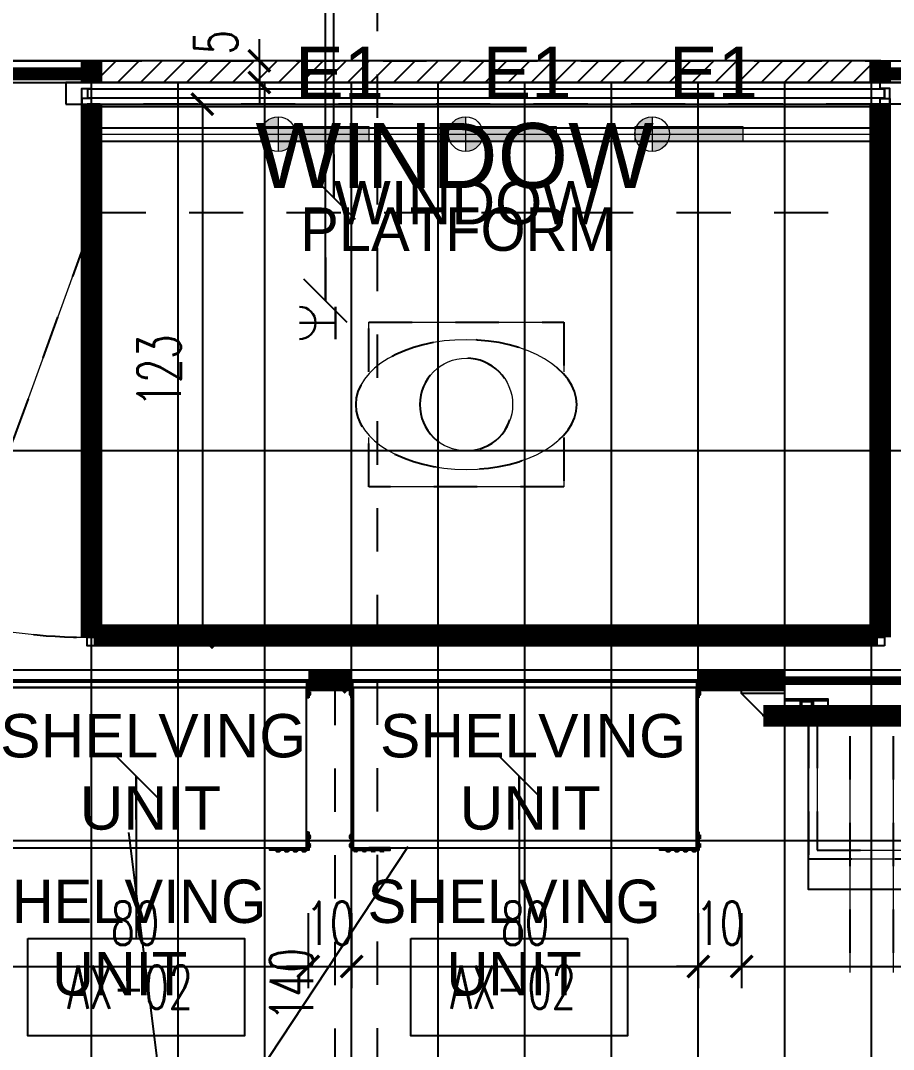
# Model space of a CAD drawing. Extents: x 214 to 401, y 14 to 126.
# Drawn here: x 312.495 to 314.509, y 85.84 to 88.214 of the extents above; entities that cross this region are included whole.
import ezdxf

# ---------------------------------------------------------------- set-up
doc = ezdxf.new("R2010")
doc.units = 0
doc.header["$LTSCALE"] = 0.25
doc.header["$MEASUREMENT"] = 0
for name, pattern in [('CONTINOUS', [0]), ('DASHED', [0.75, 0.5, -0.25]), ('DOT2', [0.125, 0, -0.125]), ('HIDDEN2', [0.1875, 0.125, -0.0625]), ('NASCOSTA', [0.375, 0.25, -0.125]), ('NASCOSTA2', [0.1875, 0.125, -0.0625]), ('PHANTOM2', [1.25, 0.625, -0.125, 0.125, -0.125, 0.125, -0.125]), ('TRATTEGGIATA', [0.75, 0.5, -0.25])]:
    doc.linetypes.add(name, pattern=pattern)
doc.layers.get('0').update_dxf_attribs({"linetype": 'CONTINUOUS'})
doc.layers.get('DEFPOINTS').update_dxf_attribs({"linetype": 'CONTINUOUS'})
for name, color, linetype in [('A-GLAZING', 2, 'CONTINUOUS'), ('ax-arredo piani', 2, 'CONTINUOUS'), ('ax-arredo piani rossi', 1, 'CONTINUOUS'), ('ax-arredo proiezioni', 1, 'NASCOSTA'), ('ax-arredo sez', 6, 'CONTINUOUS'), ('AX-proiez vestiti', 1, 'NASCOSTA2'), ('AX-QUOTE', 2, 'CONTINUOUS'), ('floor-tiles', 11, 'CONTINUOUS'), ('MERCHANDISING', 11, 'CONTINUOUS'), ('Pareti02', 3, 'CONTINUOUS'), ('Piani', 6, 'CONTINUOUS'), ('PROIEZ-VESTITI', 1, 'HIDDEN2'), ('proiezioni', 2, 'NASCOSTA'), ('RIFERIMENTI', 11, 'CONTINUOUS'), ('sezioni 02', 3, 'CONTINUOUS'), ('TESTI', 3, 'CONTINUOUS'), ('Urban', 6, 'CONTINUOUS'), ('VITI', 1, 'CONTINUOUS')]:
    doc.layers.add(name, color=color, linetype=linetype)
for name, color, linetype, lineweight, true_color in [('Col-ALU-pia', 7, 'CONTINUOUS', 40, 0x8080fe), ('col-ALUrigatino-pia', 7, 'TRATTEGGIATA', 40, 0x8080fe), ('Col-rosso-pia', 7, 'CONTINUOUS', 40, 0xb24e1f), ('LD_base', 7, 'CONTINUOUS', 5, 0x646464), ('LD_light', 7, 'CONTINUOUS', 5, 0xf00000)]:
    doc.layers.add(name, color=color, linetype=linetype, lineweight=lineweight, true_color=true_color)
for name, color, linetype, true_color in [('Col-neutro-pia', 7, 'TRATTEGGIATA', 0xb24e1f), ('Col-urban-pia', 7, 'CONTINOUS', 0x878787), ('floor-ALU', 7, 'CONTINUOUS', 0x8080fe), ('LD_beam', 7, 'DASHED', 0x7ec8c8), ('LD_pointing', 7, 'CONTINUOUS', 0xff9429), ('LD_track', 7, 'CONTINUOUS', 0x7ec8c8), ('MERCHANDISING-quote', 7, 'NASCOSTA2', 0x62b5df), ('Sections', 92, 'CONTINUOUS', 0x00bd00)]:
    doc.layers.add(name, color=color, linetype=linetype, true_color=true_color)
doc.layers.add('LD_def-points', color=11, linetype='CONTINUOUS', lineweight=5, plot=False)
doc.layers.add('LD_quote', color=255, linetype='CONTINUOUS', lineweight=9)
doc.layers.add('LD_text', color=255, linetype='CONTINUOUS', lineweight=9)
doc.layers.add('R-BORDER', color=7, linetype='PHANTOM2', true_color=0xdb0000, plot=False)
doc.styles.add('cart-inver', font='Arial.ttf')
doc.styles.add('HZDX', font='')
doc.styles.add('SIMPLEX', font='SIMPLEX.SHX', dxfattribs={"width": 0.65})
doc.styles.get("Standard").update_dxf_attribs({"font": 'Arial.ttf'})
doc.styles.get('HZDX').set_extended_font_data('DicotMedium')
doc.dimstyles.new('METRI', dxfattribs={"dimtxt": 0.2, "dimasz": 0.1, "dimexe": 0.1, "dimexo": 0.0625, "dimgap": 0.09, "dimtad": 1, "dimzin": 0, "dimdsep": 46, "dimtxsty": 'SIMPLEX', "dimblk": 'LINEET2S', "dimcen": 0.09, "dimdle": 0.1, "dimclrt": 3, "dimadec": 0, "dimazin": 0, "dimtfac": 1, "dimtix": 1, "dimtmove": 2, "dimatfit": 3, "dimldrblk": 'LINEET2S', "dimfxl": 1, "dimtolj": 1, "dimarcsym": 0})

# ---------------------------------------------------------------- blocks, each defined once
blk = doc.blocks.new('ax wall 2')
at = {"layer": 'ax-arredo piani'}
for points in [[(1.196, -0.4822), (0.004, -0.4822), (0.004, -0.0822), (1.196, -0.0822)], [(2.396, -0.4822), (1.204, -0.4822), (1.204, -0.0822), (2.396, -0.0822)]]:
    blk.add_lwpolyline(points, close=True, dxfattribs=at)
at = {"layer": 'ax-arredo proiezioni'}
for points in [[(0.004, -0.1022), (0.004, -0.411), (1.196, -0.411), (1.196, -0.1022)], [(0.024, -0.1022), (0.024, -0.391), (1.176, -0.391), (1.176, -0.1022)], [(1.204, -0.1022), (1.204, -0.411), (2.396, -0.411), (2.396, -0.1022)], [(1.224, -0.1022), (1.224, -0.391), (2.376, -0.391), (2.376, -0.1022)]]:
    blk.add_lwpolyline(points, dxfattribs=at)
at = {"layer": 'ax-arredo sez'}
for points in [[(-0.15, -0.03), (-0.1, -0.08), (-0.004, -0.08), (-0.004, -0.076), (-0.015, -0.076), (-0.015, -0.061), (-0.05, -0.061), (-0.05, -0.03), (-0.15, -0.03), (-0.15, -0.03)], [(2.55, -0.03), (2.5, -0.08), (2.404, -0.08), (2.404, -0.076), (2.415, -0.076), (2.415, -0.061), (2.45, -0.061), (2.45, -0.03), (2.55, -0.03), (2.55, -0.03)], [(1.185, -0.076), (1.185, -0.061), (0.015, -0.061), (0.015, -0.076), (0.004, -0.076), (0.004, -0.08), (1.196, -0.08), (1.196, -0.076), (1.185, -0.076)], [(2.385, -0.076), (2.385, -0.061), (1.215, -0.061), (1.215, -0.076), (1.204, -0.076), (1.204, -0.08), (2.396, -0.08), (2.396, -0.076), (2.385, -0.076)]]:
    blk.add_lwpolyline(points, dxfattribs=at)
for points in [[(-0.05, -0.046), (0.05, -0.046), (0.05, -0.043), (-0.05, -0.043)], [(-0.05, -0.046), (-0.015, -0.046), (-0.015, -0.061), (-0.05, -0.061)], [(-0.015, -0.076), (0.015, -0.076), (0.015, -0.046), (-0.015, -0.046)], [(0.015, -0.061), (0.05, -0.061), (0.05, -0.046), (0.015, -0.046)], [(1.15, -0.046), (1.25, -0.046), (1.25, -0.043), (1.15, -0.043)], [(1.15, -0.046), (1.185, -0.046), (1.185, -0.061), (1.15, -0.061)], [(1.185, -0.076), (1.215, -0.076), (1.215, -0.046), (1.185, -0.046)], [(1.215, -0.061), (1.25, -0.061), (1.25, -0.046), (1.215, -0.046)], [(2.35, -0.046), (2.45, -0.046), (2.45, -0.043), (2.35, -0.043)], [(2.35, -0.046), (2.45, -0.046), (2.45, -0.043), (2.35, -0.043)], [(2.35, -0.046), (2.385, -0.046), (2.385, -0.061), (2.35, -0.061)], [(2.35, -0.046), (2.385, -0.046), (2.385, -0.061), (2.35, -0.061)], [(2.385, -0.076), (2.415, -0.076), (2.415, -0.046), (2.385, -0.046)], [(2.385, -0.076), (2.415, -0.076), (2.415, -0.046), (2.385, -0.046)], [(2.415, -0.061), (2.45, -0.061), (2.45, -0.046), (2.415, -0.046)], [(2.415, -0.061), (2.45, -0.061), (2.45, -0.046), (2.415, -0.046)], [(-0.012, -0.073), (0.012, -0.073), (0.012, -0.049), (-0.012, -0.049)], [(1.188, -0.073), (1.212, -0.073), (1.212, -0.049), (1.188, -0.049)], [(2.388, -0.073), (2.412, -0.073), (2.412, -0.049), (2.388, -0.049)], [(2.388, -0.073), (2.412, -0.073), (2.412, -0.049), (2.388, -0.049)], [(-0.1, -0.08), (-0.004, -0.08), (-0.004, -0.081), (-0.1, -0.081)], [(1.196, -0.08), (0.004, -0.08), (0.004, -0.081), (1.196, -0.081)], [(2.396, -0.08), (1.204, -0.08), (1.204, -0.081), (2.396, -0.081)], [(2.5, -0.08), (2.404, -0.08), (2.404, -0.081), (2.5, -0.081)]]:
    blk.add_lwpolyline(points, close=True, dxfattribs=at)
at = {"layer": 'AX-proiez vestiti', "color": 1}
for p, q in [((0.1, -0.1285), (0.1, -0.6735)), ((0.2, -0.1285), (0.2, -0.6735)), ((0.3, -0.1285), (0.3, -0.6735)), ((0.4, -0.1285), (0.4, -0.6735)), ((0.5, -0.1285), (0.5, -0.6735)), ((0.6, -0.1285), (0.6, -0.6735)), ((0.7, -0.1285), (0.7, -0.6735)), ((0.8, -0.1285), (0.8, -0.6735)), ((0.9, -0.1285), (0.9, -0.6735)), ((1, -0.1285), (1, -0.6735)), ((1.1, -0.1285), (1.1, -0.6735)), ((1.3, -0.1285), (1.3, -0.6735)), ((1.4, -0.1285), (1.4, -0.6735)), ((1.5, -0.1285), (1.5, -0.6735)), ((1.6, -0.1285), (1.6, -0.6735)), ((1.7, -0.1285), (1.7, -0.6735)), ((1.8, -0.1285), (1.8, -0.6735)), ((1.9, -0.1285), (1.9, -0.6735)), ((2, -0.1285), (2, -0.6735)), ((2.1, -0.1285), (2.1, -0.6735)), ((2.2, -0.1285), (2.2, -0.6735)), ((2.3, -0.1285), (2.3, -0.6735))]:
    blk.add_line(p, q, dxfattribs=at)
at = {"layer": 'DEFPOINTS'}
for p, q in [((-0.25, -0.03), (-0.25, 0)), ((-0.15, -0.03), (-0.15, 0)), ((-0.05, -0.03), (-0.05, 0)), ((2.45, -0.03), (2.45, 0)), ((2.55, -0.03), (2.55, 0)), ((2.65, -0.03), (2.65, 0))]:
    blk.add_line(p, q, dxfattribs=at)
blk = doc.blocks.new('man-pia')
at = {"layer": 'PROIEZ-VESTITI'}
for points in [[(0.225, 0.0759), (0.225, 0.19), (-0.225, 0.19), (-0.225, 0.0757)], [(-0.225, -0.0759), (-0.225, -0.19), (0.225, -0.19), (0.225, -0.0757)]]:
    blk.add_lwpolyline(points, dxfattribs=at)
blk.add_circle((0, 0), 0.107, dxfattribs=at)
blk.add_ellipse((0, 0), major_axis=(0.255, 0.0002), ratio=0.587124, dxfattribs=at)
blk = doc.blocks.new('bullone fianco')
at = {"layer": 'VITI'}
for p, q in [((-0.0033, 0.0002), (-0.0033, 0.007)), ((-0.0003, 0.0081), (-0.0029, 0.0081)), ((-0.0003, 0.0059), (-0.0029, 0.0059)), ((-0.0003, 0.0013), (-0.0029, 0.0013)), ((-0.0003, -0.001), (-0.0003, 0.0081)), ((-0.0003, 0.0072), (-0.0003, 0.0081)), ((0, 0.0072), (-0.0003, 0.0072)), ((-0.0003, 0), (-0.0003, -0.001)), ((0, 0), (-0.0003, 0)), ((0, 0), (0, 0.0072)), ((-0.0003, -0.001), (-0.0029, -0.001))]:
    blk.add_line(p, q, dxfattribs=at)
for centre, radius, start, end in [((-0.0012, 0.007), 0.00209, 147.1328, 212.8672), ((0.0046, 0.0036), 0.00787, 163.2213, 196.7787), ((-0.0012, 0.0002), 0.00209, 147.1328, 212.8672)]:
    blk.add_arc(centre, radius, start, end, dxfattribs=at)
blk = doc.blocks.new('ax scaffale')
at = {"layer": 'ax-arredo piani'}
for points in [[(-0.796, -0.386), (-0.796, -0.386), (-0.004, -0.386), (-0.004, -0.386), (-0.004, -0.386), (-0.004, -0.017), (-0.796, -0.017), (-0.796, -0.386)], [(-0.711, -0.389), (-0.711, -0.386), (-0.76, -0.386), (-0.76, -0.389)], [(-0.089, -0.389), (-0.089, -0.386), (-0.04, -0.386), (-0.04, -0.389)]]:
    blk.add_lwpolyline(points, close=True, dxfattribs=at)
at = {"layer": 'ax-arredo sez'}
for points in [[(-0.04, -0.003), (-0.04, 0), (0, 0), (0, -0.04), (-0.003, -0.04), (-0.003, -0.003), (-0.04, -0.003)], [(-0.76, -0.003), (-0.76, 0), (-0.8, 0), (-0.8, -0.04), (-0.797, -0.04), (-0.797, -0.003), (-0.76, -0.003)], [(-0.76, -0.387), (-0.76, -0.39), (-0.8, -0.39), (-0.8, -0.35), (-0.797, -0.35), (-0.797, -0.387), (-0.76, -0.387)], [(-0.04, -0.387), (-0.04, -0.39), (0, -0.39), (0, -0.35), (-0.003, -0.35), (-0.003, -0.387), (-0.04, -0.387)]]:
    blk.add_lwpolyline(points, dxfattribs=at)
blk.add_lwpolyline([(-0.797, -0.016), (-0.797, -0.003), (-0.003, -0.003), (-0.003, -0.016)], close=True, dxfattribs=at)
at = {"layer": 'VITI'}
for points in [[(0.001, -0.04), (0, -0.04), (0, 0), (0.001, 0)], [(-0.8, -0.04), (-0.801, -0.04), (-0.801, 0), (-0.8, 0)]]:
    blk.add_lwpolyline(points, close=True, dxfattribs=at)
for points in [[(-0.8, -0.35), (-0.801, -0.35), (-0.801, -0.391), (-0.711, -0.391), (-0.711, -0.39), (-0.8, -0.39), (-0.8, -0.35)], [(0, -0.35), (0.001, -0.35), (0.001, -0.391), (-0.089, -0.391), (-0.089, -0.39), (0, -0.39), (0, -0.35)]]:
    blk.add_lwpolyline(points, dxfattribs=at)
at = {"layer": 'VITI', "xscale": -1}
for p, rotation in [((-0.801, -0.0059), 180), ((-0.0731, -0.391), 270), ((-0.0531, -0.391), 270), ((-0.0331, -0.391), 270), ((-0.0131, -0.391), 270)]:
    blk.add_blockref('bullone fianco', p, dxfattribs=dict(at, rotation=rotation))
at = {"layer": 'VITI'}
for p, rotation in [((0.001, -0.0059), 180), ((0.001, -0.0259), 180), ((-0.7869, -0.391), 90), ((-0.7669, -0.391), 90), ((-0.7469, -0.391), 90), ((-0.7269, -0.391), 90)]:
    blk.add_blockref('bullone fianco', p, dxfattribs=dict(at, rotation=rotation))
for p in [(-0.801, -0.0331), (-0.801, -0.3641), (-0.801, -0.3841)]:
    blk.add_blockref('bullone fianco', p, dxfattribs=at)
at = {"layer": 'VITI', "xscale": -1}
for p in [(0.001, -0.3641), (0.001, -0.3841)]:
    blk.add_blockref('bullone fianco', p, dxfattribs=at)
blk = doc.blocks.new('_ArchTick')
at = {"color": 0, "linetype": 'ByBlock', "const_width": 0.15}
blk.add_lwpolyline([(-0.5, -0.5), (0.5, 0.5)], dxfattribs=at)
blk = doc.blocks.new('*D246')
at = {"layer": 'AX-QUOTE', "color": 0, "lineweight": -2, "transparency": 16777216}
for p, q in [((312.3587, 86.1541), (312.3587, 85.981)), ((313.1587, 86.1541), (313.1587, 85.981)), ((312.3587, 86.031), (313.1587, 86.031))]:
    blk.add_line(p, q, dxfattribs=at)
at = {"layer": 'DEFPOINTS', "color": 0, "transparency": 16777216}
for p in [(312.3587, 86.2041), (313.1587, 86.2041), (313.1587, 86.031)]:
    blk.add_point(p, dxfattribs=at)
at = {"layer": 'AX-QUOTE', "color": 0, "lineweight": -2, "transparency": 16777216, "xscale": 0.05, "yscale": 0.05, "zscale": 0.05}
for p, rotation in [((312.3587, 86.031), 179.9999999999266), ((313.1587, 86.031), 359.9999999999267)]:
    blk.add_blockref('_ArchTick', p, dxfattribs=dict(at, rotation=rotation))
at = {"layer": 'AX-QUOTE', "color": 3, "transparency": 16777216, "insert": (312.7587, 86.131), "char_height": 0.1, "attachment_point": 5, "style": 'SIMPLEX'}
blk.add_mtext('\\A1;80', dxfattribs=at)
blk = doc.blocks.new('*D247')
at = {"layer": 'AX-QUOTE', "color": 0, "lineweight": -2, "transparency": 16777216}
for p, q in [((313.1587, 86.1541), (313.1587, 85.981)), ((313.2587, 86.1541), (313.2587, 85.981)), ((313.1587, 86.031), (313.1087, 86.031)), ((313.1587, 86.031), (313.2587, 86.031)), ((313.2587, 86.031), (313.3087, 86.031))]:
    blk.add_line(p, q, dxfattribs=at)
at = {"layer": 'DEFPOINTS', "color": 0, "transparency": 16777216}
for p in [(313.1587, 86.2041), (313.2587, 86.2041), (313.2587, 86.031)]:
    blk.add_point(p, dxfattribs=at)
at = {"layer": 'AX-QUOTE', "color": 0, "lineweight": -2, "transparency": 16777216, "xscale": 0.05, "yscale": 0.05, "zscale": 0.05}
for p, rotation in [((313.1587, 86.031), 359.9999999999267), ((313.2587, 86.031), 179.9999999999266)]:
    blk.add_blockref('_ArchTick', p, dxfattribs=dict(at, rotation=rotation))
at = {"layer": 'AX-QUOTE', "color": 3, "transparency": 16777216, "insert": (313.2087, 86.131), "char_height": 0.1, "attachment_point": 5, "style": 'SIMPLEX'}
blk.add_mtext('\\A1;10', dxfattribs=at)
blk = doc.blocks.new('*D248')
at = {"layer": 'AX-QUOTE', "color": 0, "lineweight": -2, "transparency": 16777216}
for p, q in [((313.2587, 86.1541), (313.2587, 85.981)), ((314.0587, 86.1541), (314.0587, 85.981)), ((313.2587, 86.031), (314.0587, 86.031))]:
    blk.add_line(p, q, dxfattribs=at)
at = {"layer": 'DEFPOINTS', "color": 0, "transparency": 16777216}
for p in [(313.2587, 86.2041), (314.0587, 86.2041), (314.0587, 86.031)]:
    blk.add_point(p, dxfattribs=at)
at = {"layer": 'AX-QUOTE', "color": 0, "lineweight": -2, "transparency": 16777216, "xscale": 0.05, "yscale": 0.05, "zscale": 0.05}
for p, rotation in [((313.2587, 86.031), 179.9999999999266), ((314.0587, 86.031), 359.9999999999267)]:
    blk.add_blockref('_ArchTick', p, dxfattribs=dict(at, rotation=rotation))
at = {"layer": 'AX-QUOTE', "color": 3, "transparency": 16777216, "insert": (313.6587, 86.131), "char_height": 0.1, "attachment_point": 5, "style": 'SIMPLEX'}
blk.add_mtext('\\A1;80', dxfattribs=at)
blk = doc.blocks.new('*D249')
at = {"layer": 'AX-QUOTE', "color": 0, "lineweight": -2, "transparency": 16777216}
for p, q in [((314.0587, 86.1541), (314.0587, 85.981)), ((314.1587, 86.1541), (314.1587, 85.981)), ((314.0587, 86.031), (314.0087, 86.031)), ((314.0587, 86.031), (314.1587, 86.031)), ((314.1587, 86.031), (314.2087, 86.031))]:
    blk.add_line(p, q, dxfattribs=at)
at = {"layer": 'DEFPOINTS', "color": 0, "transparency": 16777216}
for p in [(314.0587, 86.2041), (314.1587, 86.2041), (314.1587, 86.031)]:
    blk.add_point(p, dxfattribs=at)
at = {"layer": 'AX-QUOTE', "color": 0, "lineweight": -2, "transparency": 16777216, "xscale": 0.05, "yscale": 0.05, "zscale": 0.05}
for p, rotation in [((314.0587, 86.031), 359.9999999999267), ((314.1587, 86.031), 179.9999999999266)]:
    blk.add_blockref('_ArchTick', p, dxfattribs=dict(at, rotation=rotation))
at = {"layer": 'AX-QUOTE', "color": 3, "transparency": 16777216, "insert": (314.1087, 86.131), "char_height": 0.1, "attachment_point": 5, "style": 'SIMPLEX'}
blk.add_mtext('\\A1;10', dxfattribs=at)
blk = doc.blocks.new('*D250')
at = {"layer": 'AX-QUOTE', "color": 0, "lineweight": -2, "transparency": 16777216}
for p, q in [((314.1587, 86.1541), (314.1587, 85.981)), ((316.8587, 86.1541), (316.8587, 85.981)), ((314.1587, 86.031), (316.8587, 86.031))]:
    blk.add_line(p, q, dxfattribs=at)
at = {"layer": 'DEFPOINTS', "color": 0, "transparency": 16777216}
for p in [(314.1587, 86.2041), (316.8587, 86.2041), (316.8587, 86.031)]:
    blk.add_point(p, dxfattribs=at)
at = {"layer": 'AX-QUOTE', "color": 0, "lineweight": -2, "transparency": 16777216, "xscale": 0.05, "yscale": 0.05, "zscale": 0.05}
for p, rotation in [((314.1587, 86.031), 179.9999999999266), ((316.8587, 86.031), 359.9999999999267)]:
    blk.add_blockref('_ArchTick', p, dxfattribs=dict(at, rotation=rotation))
at = {"layer": 'AX-QUOTE', "color": 3, "transparency": 16777216, "insert": (315.5087, 86.131), "char_height": 0.1, "attachment_point": 5, "style": 'SIMPLEX'}
blk.add_mtext('\\A1;270', dxfattribs=at)
blk = doc.blocks.new('*D276')
at = {"layer": 'AX-QUOTE', "color": 0, "lineweight": -2, "transparency": 16777216}
for p, q in [((313.0458, 88.1209), (313.0458, 88.1709)), ((313.0458, 88.1209), (313.0458, 88.0709)), ((313.0958, 88.1209), (313.0958, 88.1209)), ((313.0458, 88.0709), (313.0458, 88.0209))]:
    blk.add_line(p, q, dxfattribs=at)
at = {"layer": 'DEFPOINTS', "color": 0, "transparency": 16777216}
for p in [(313.0458, 88.1209), (313.0458, 88.0709), (313.0458, 88.0709)]:
    blk.add_point(p, dxfattribs=at)
at = {"layer": 'AX-QUOTE', "color": 0, "lineweight": -2, "transparency": 16777216, "xscale": 0.05, "yscale": 0.05, "zscale": 0.05}
for p, rotation in [((313.0458, 88.1209), 270), ((313.0458, 88.0709), 90)]:
    blk.add_blockref('_ArchTick', p, dxfattribs=dict(at, rotation=rotation))
at = {"layer": 'AX-QUOTE', "color": 3, "transparency": 16777216, "insert": (312.9458, 88.1639), "char_height": 0.1, "attachment_point": 5, "rotation": 90, "style": 'SIMPLEX'}
blk.add_mtext('\\A1;5', dxfattribs=at)
blk = doc.blocks.new('*D283')
at = {"layer": 'AX-QUOTE', "color": 0, "lineweight": -2, "transparency": 16777216}
for p, q in [((312.8245, 88.0209), (312.9644, 88.0209)), ((312.9144, 88.0209), (312.9144, 86.7909)), ((312.8245, 86.7909), (312.9644, 86.7909))]:
    blk.add_line(p, q, dxfattribs=at)
at = {"layer": 'DEFPOINTS', "color": 0, "transparency": 16777216}
for p in [(312.7745, 88.0209), (312.7745, 86.7909), (312.9144, 86.7909)]:
    blk.add_point(p, dxfattribs=at)
at = {"layer": 'AX-QUOTE', "color": 0, "lineweight": -2, "transparency": 16777216, "xscale": 0.05, "yscale": 0.05, "zscale": 0.05}
for p, rotation in [((312.9144, 88.0209), 90), ((312.9144, 86.7909), 270)]:
    blk.add_blockref('_ArchTick', p, dxfattribs=dict(at, rotation=rotation))
at = {"layer": 'AX-QUOTE', "color": 3, "transparency": 16777216, "insert": (312.8144, 87.4059), "char_height": 0.1, "attachment_point": 5, "rotation": 90, "style": 'SIMPLEX'}
blk.add_mtext('\\A1;123', dxfattribs=at)
blk = doc.blocks.new('*D344')
at = {"layer": 'DEFPOINTS', "color": 0, "transparency": 16777216}
for p in [(313.3251, 86.6879), (313.2202, 85.291), (313.4116, 85.291)]:
    blk.add_point(p, dxfattribs=at)
at = {"layer": 'MERCHANDISING-quote', "color": 0, "lineweight": -2, "transparency": 16777216}
for p, q in [((313.2751, 86.6879), (313.1702, 86.6879)), ((313.2202, 86.6879), (313.2202, 85.291)), ((313.3616, 85.291), (313.1702, 85.291))]:
    blk.add_line(p, q, dxfattribs=at)
at = {"layer": 'MERCHANDISING-quote', "color": 0, "lineweight": -2, "transparency": 16777216, "xscale": 0.05, "yscale": 0.05, "zscale": 0.05}
for p, rotation in [((313.2202, 86.6879), 90), ((313.2202, 85.291), 270)]:
    blk.add_blockref('_ArchTick', p, dxfattribs=dict(at, rotation=rotation))
at = {"layer": 'MERCHANDISING-quote', "color": 3, "transparency": 16777216, "insert": (313.1202, 85.9895), "char_height": 0.1, "attachment_point": 5, "rotation": 90, "style": 'SIMPLEX'}
blk.add_mtext('\\A1;140', dxfattribs=at)
blk = doc.blocks.new('E1-5')
at = {"layer": 'LD_light', "lineweight": 5, "ltscale": 0.5}
h = blk.add_hatch(color=256, dxfattribs=at)
h.dxf.hatch_style = 1
h.paths.add_polyline_path([(0, 0.04, 0.414214), (-0.04, 0), (0, 0)])
at = {"layer": 'LD_light', "lineweight": 5}
h = blk.add_hatch(color=256, dxfattribs=at)
h.dxf.hatch_style = 1
h.paths.add_polyline_path([(0.21, -0.0163), (0.21, 0.0163), (-0.04, 0.0163), (-0.04, -0.0163)])
at = {"layer": 'LD_light', "lineweight": 5, "ltscale": 0.5}
h = blk.add_hatch(color=256, dxfattribs=at)
h.dxf.hatch_style = 1
h.paths.add_polyline_path([(0.04, 0), (0, 0), (0, -0.04, 0.414214)])
at = {"layer": 'LD_light', "lineweight": 5}
for p, q in [((0, 0.04), (0, -0.04)), ((-0.04, 0), (0.04, 0))]:
    blk.add_line(p, q, dxfattribs=at)
blk.add_lwpolyline([(0.21, 0.0163), (-0.04, 0.0163), (-0.04, -0.0163), (0.21, -0.0163)], close=True, dxfattribs=at)
blk.add_circle((0, 0), 0.04, dxfattribs=at)
blk = doc.blocks.new('LINEET2S')
at = {"color": 5}
blk.add_line((0.5, 0.5), (-0.5, -0.5), dxfattribs=at)
blk.add_line((-1, 0), (0, 0))
blk = doc.blocks.new('DALIAN ASOM LIGHT')
at = {"layer": 'LD_base'}
for p, q in [((-0.6808, 15.8804), (-1.0528, 15.8804)), ((1.1542, 15.8804), (-0.6678, 15.8804)), ((1.1672, 15.8804), (1.5392, 15.8804)), ((1.1532, 15.8304), (-0.6668, 15.8304)), ((-0.6668, 15.7804), (1.1532, 15.7804)), ((-0.6768, 15.4804), (-0.6668, 15.4804)), ((-0.6768, 15.4768), (-0.9974, 14.5929)), ((-0.6768, 15.4768), (-0.6668, 15.4768)), ((-1.0418, 14.4754), (3.6417, 14.4754)), ((-1.0668, 14.4504), (3.6417, 14.4504)), ((0.7332, 14.4204), (0.7332, 14.4504)), ((0.8332, 14.4204), (0.8332, 14.4504)), ((0.9332, 14.4204), (0.9332, 14.4504)), ((1.0832, 14.3219), (1.0832, 13.7769)), ((1.1832, 14.3219), (1.1832, 13.7769))]:
    blk.add_line(p, q, dxfattribs=at)
for points in [[(-0.6768, 15.8304), (-0.6678, 15.8304), (-0.6668, 15.8314), (-0.6668, 15.8804), (-0.6818, 15.8804), (-0.6818, 15.8504), (-0.6768, 15.8504), (-0.6768, 15.8304)], [(1.1632, 15.8304), (1.1542, 15.8304), (1.1532, 15.8314), (1.1532, 15.8804), (1.1682, 15.8804), (1.1682, 15.8504), (1.1632, 15.8504), (1.1632, 15.8304)], [(-0.7259, 15.7803), (-0.6889, 15.7804), (-0.6889, 15.817), (-0.6668, 15.817), (-0.6668, 15.8304), (-0.7259, 15.8303), (-0.7259, 15.7803)], [(1.2032, 15.7803), (1.1754, 15.7804), (1.1754, 15.817), (1.1532, 15.817), (1.1532, 15.8304), (1.2032, 15.8303), (1.2032, 15.7803)], [(-0.6668, 15.4804), (-0.6668, 15.7804), (-0.6768, 15.7804), (-0.6768, 15.4804)], [(-0.6668, 15.4804), (-0.6668, 15.7804), (1.1532, 15.7804), (1.1532, 14.5504), (-0.6668, 14.5504), (-0.6668, 15.4804)], [(-0.6768, 15.4768), (-0.6768, 14.5504), (-0.6668, 14.5504), (-0.6668, 15.4768)], [(-0.0272, 15.1632), (-0.0272, 15.2773), (0.4228, 15.2773), (0.4228, 15.163)], [(0.4228, 15.0114), (0.4228, 14.8973), (-0.0272, 14.8973), (-0.0272, 15.0116)], [(-0.2068, 14.4474), (-0.2068, 14.4504), (-0.1668, 14.4504), (-0.1668, 14.4104), (-0.1698, 14.4104), (-0.1698, 14.4474), (-0.2068, 14.4474)], [(-0.0268, 14.4474), (-0.0268, 14.4504), (-0.0668, 14.4504), (-0.0668, 14.4104), (-0.0638, 14.4104), (-0.0638, 14.4474), (-0.0268, 14.4474)], [(0.6932, 14.4474), (0.6932, 14.4504), (0.7332, 14.4504), (0.7332, 14.4104), (0.7302, 14.4104), (0.7302, 14.4474), (0.6932, 14.4474)], [(0.8332, 14.4204), (0.8832, 14.3704), (0.9792, 14.3704), (0.9792, 14.3744), (0.9682, 14.3744), (0.9682, 14.3894), (0.9332, 14.3894), (0.9332, 14.4204), (0.8332, 14.4204), (0.8332, 14.4204)], [(2.1682, 14.3744), (2.1682, 14.3894), (0.9982, 14.3894), (0.9982, 14.3744), (0.9872, 14.3744), (0.9872, 14.3704), (2.1792, 14.3704), (2.1792, 14.3744), (2.1682, 14.3744)], [(0.9872, 14.3482), (0.9872, 14.0394), (2.1792, 14.0394), (2.1792, 14.3482)], [(1.0072, 14.3482), (1.0072, 14.0594), (2.1592, 14.0594), (2.1592, 14.3482)], [(-0.1668, 14.1004), (-0.1658, 14.1004), (-0.1658, 14.0594), (-0.2558, 14.0594), (-0.2558, 14.0604), (-0.1668, 14.0604), (-0.1668, 14.1004)], [(-0.2068, 14.0634), (-0.2068, 14.0604), (-0.1668, 14.0604), (-0.1668, 14.1004), (-0.1698, 14.1004), (-0.1698, 14.0634), (-0.2068, 14.0634)], [(-0.0668, 14.1004), (-0.0678, 14.1004), (-0.0678, 14.0594), (0.0222, 14.0594), (0.0222, 14.0604), (-0.0668, 14.0604), (-0.0668, 14.1004)], [(-0.0268, 14.0634), (-0.0268, 14.0604), (-0.0668, 14.0604), (-0.0668, 14.1004), (-0.0638, 14.1004), (-0.0638, 14.0634), (-0.0268, 14.0634)], [(0.7332, 14.1004), (0.7342, 14.1004), (0.7342, 14.0594), (0.6442, 14.0594), (0.6442, 14.0604), (0.7332, 14.0604), (0.7332, 14.1004)], [(0.6932, 14.0634), (0.6932, 14.0604), (0.7332, 14.0604), (0.7332, 14.1004), (0.7302, 14.1004), (0.7302, 14.0634), (0.6932, 14.0634)]]:
    blk.add_lwpolyline(points, dxfattribs=at)
for points in [[(-0.6768, 15.8504), (-1.0568, 15.8504), (-1.0568, 15.8304), (-0.6768, 15.8304)], [(1.1632, 15.8504), (1.5432, 15.8504), (1.5432, 15.8304), (1.1632, 15.8304)], [(-0.6889, 15.7938), (-0.6889, 15.817), (-0.6762, 15.817), (-0.6762, 15.7938)], [(1.1611, 15.7954), (1.1611, 15.7954), (1.1627, 15.7969), (1.1627, 15.8138), (1.1611, 15.8154), (1.1611, 15.8154), (-0.6746, 15.8154), (-0.6762, 15.8138), (-0.6762, 15.797), (-0.6746, 15.7954)], [(1.1754, 15.7938), (1.1754, 15.817), (1.1627, 15.817), (1.1627, 15.7938)], [(-0.6668, 15.7938), (-0.6889, 15.7938), (-0.6889, 15.7804), (-0.6668, 15.7804)], [(1.1532, 15.7938), (1.1754, 15.7938), (1.1754, 15.7804), (1.1532, 15.7804)], [(1.1482, 14.5554), (-0.6618, 14.5554), (-0.6618, 15.7754), (1.1482, 15.7754)], [(1.1532, 15.7804), (1.1632, 15.7804), (1.1632, 14.5504), (1.1532, 14.5504)], [(1.1632, 14.5304), (-0.6768, 14.5304), (-0.6768, 14.5504), (1.1632, 14.5504)], [(-0.9638, 14.4344), (-0.9638, 14.4474), (-0.1698, 14.4474), (-0.1698, 14.4344)], [(-0.1658, 14.4104), (-0.1668, 14.4104), (-0.1668, 14.4504), (-0.1658, 14.4504)], [(-0.0668, 14.4104), (-0.0678, 14.4104), (-0.0678, 14.4504), (-0.0668, 14.4504)], [(-0.0638, 14.4344), (-0.0638, 14.4474), (0.7302, 14.4474), (0.7302, 14.4344)], [(0.7342, 14.4104), (0.7332, 14.4104), (0.7332, 14.4504), (0.7342, 14.4504)], [(-0.9628, 14.0644), (-0.9628, 14.0644), (-0.1708, 14.0644), (-0.1708, 14.0644), (-0.1708, 14.0644), (-0.1708, 14.4334), (-0.9628, 14.4334), (-0.9628, 14.0644)], [(-0.0628, 14.0644), (-0.0628, 14.0644), (0.7292, 14.0644), (0.7292, 14.0644), (0.7292, 14.0644), (0.7292, 14.4334), (-0.0628, 14.4334), (-0.0628, 14.0644)], [(0.9332, 14.4044), (1.0332, 14.4044), (1.0332, 14.4074), (0.9332, 14.4074)], [(0.9332, 14.4044), (0.9682, 14.4044), (0.9682, 14.3894), (0.9332, 14.3894)], [(0.9682, 14.3744), (0.9982, 14.3744), (0.9982, 14.4044), (0.9682, 14.4044)], [(0.9712, 14.3774), (0.9952, 14.3774), (0.9952, 14.4014), (0.9712, 14.4014)], [(0.9982, 14.3894), (1.0332, 14.3894), (1.0332, 14.4044), (0.9982, 14.4044)], [(0.8832, 14.3704), (0.9792, 14.3704), (0.9792, 14.3694), (0.8832, 14.3694)], [(2.1792, 14.3704), (0.9872, 14.3704), (0.9872, 14.3694), (2.1792, 14.3694)], [(2.1792, 13.9682), (0.9872, 13.9682), (0.9872, 14.3682), (2.1792, 14.3682)], [(-0.2558, 14.0614), (-0.2558, 14.0644), (-0.2068, 14.0644), (-0.2068, 14.0614)], [(0.0222, 14.0614), (0.0222, 14.0644), (-0.0268, 14.0644), (-0.0268, 14.0614)], [(0.6442, 14.0614), (0.6442, 14.0644), (0.6932, 14.0644), (0.6932, 14.0614)]]:
    blk.add_lwpolyline(points, close=True, dxfattribs=at)
blk.add_circle((0.1978, 15.0873), 0.107, dxfattribs=at)
blk.add_arc((-0.6768, 15.7804), 1.23, 254.8889, 270.4657, dxfattribs=at)
at = {"layer": 'LD_base', "extrusion": (0, 0, -1)}
blk.add_ellipse((0.1978, 15.0873), major_axis=(-0.255, 0.0002), ratio=0.587124, start_param=3.141593, end_param=9.424778, dxfattribs=at)
at = {"layer": 'LD_base'}
for p, rotation in [((-0.1658, 14.4445), 180), ((0.7342, 14.4445), 180), ((-0.1658, 14.4245), 180), ((0.7342, 14.4245), 180), ((-0.0537, 14.0594), 90), ((-0.0337, 14.0594), 90), ((-0.0137, 14.0594), 90), ((0.0063, 14.0594), 90)]:
    blk.add_blockref('bullone fianco', p, dxfattribs=dict(at, rotation=rotation))
at = {"layer": 'LD_base', "xscale": -1}
for p, rotation in [((-0.0678, 14.4445), 180), ((-0.2399, 14.0594), 270), ((-0.2199, 14.0594), 270), ((-0.1999, 14.0594), 270), ((-0.1799, 14.0594), 270), ((0.6601, 14.0594), 270), ((0.6801, 14.0594), 270), ((0.7001, 14.0594), 270), ((0.7201, 14.0594), 270)]:
    blk.add_blockref('bullone fianco', p, dxfattribs=dict(at, rotation=rotation))
at = {"layer": 'LD_base'}
for p in [(-0.0678, 14.4173), (-0.0678, 14.0863), (-0.0678, 14.0663)]:
    blk.add_blockref('bullone fianco', p, dxfattribs=at)
at = {"layer": 'LD_base', "xscale": -1}
for p in [(-0.1658, 14.0863), (0.7342, 14.0863), (-0.1658, 14.0663), (0.7342, 14.0663)]:
    blk.add_blockref('bullone fianco', p, dxfattribs=at)

msp = doc.modelspace()

# ---------------------------------------------------------------- hatches: boundary and pattern name
at = {"layer": 'floor-ALU'}
h = msp.add_hatch(dxfattribs=at)
h.set_pattern_fill('ANSI31', color=256, scale=0.3)
h.paths.add_polyline_path([(314.47866, 88.12088), (312.65865, 88.12088), (312.65865, 88.07088), (314.47866, 88.07088)])

# ---------------------------------------------------------------- linework, layer by layer
at = {"layer": 'A-GLAZING', "color": 1}
for p, q in [((314.47865, 88.07088), (312.65865, 88.07088)), ((312.65865, 88.02088), (314.47865, 88.02088))]:
    msp.add_line(p, q, dxfattribs=at)
at = {"layer": 'A-GLAZING'}
for points in [[(312.63651, 88.03428), (312.63651, 88.05748), (312.64921, 88.05748), (312.64921, 88.03428)], [(314.48651, 88.03588), (314.48651, 88.03588), (314.4881, 88.03746), (314.4881, 88.05433), (314.48651, 88.0559), (314.48651, 88.0559), (312.6508, 88.05592), (312.64921, 88.05434), (312.64921, 88.03747), (312.6508, 88.0359)], [(314.5008, 88.03428), (314.5008, 88.05748), (314.4881, 88.05748), (314.4881, 88.03428)]]:
    msp.add_lwpolyline(points, close=True, dxfattribs=at)
at = {"layer": 'ax-arredo piani'}
msp.add_lwpolyline([(312.65865, 87.72088), (312.65865, 88.02088), (314.47865, 88.02088), (314.47865, 86.79088), (312.65865, 86.79088), (312.65865, 87.72088)], dxfattribs=at)
at = {"layer": 'ax-arredo piani rossi'}
for p, q in [((312.64465, 88.12088), (312.27265, 88.12088)), ((314.49266, 88.12088), (314.86466, 88.12088))]:
    msp.add_line(p, q, dxfattribs=at)
at = {"layer": 'Col-ALU-pia', "const_width": 0.05}
for points in [[(312.65865, 88.12088), (312.65865, 88.07088)], [(314.47866, 88.12088), (314.47865, 88.07088)], [(312.65865, 88.02088), (312.65865, 86.79092)], [(314.47865, 86.79088), (314.47865, 88.02088)]]:
    msp.add_lwpolyline(points, dxfattribs=at)
at = {"layer": 'col-ALUrigatino-pia', "const_width": 0.03}
for points in [[(312.26865, 88.09088), (312.64865, 88.09088)], [(314.48866, 88.09088), (314.86866, 88.09088)]]:
    msp.add_lwpolyline(points, dxfattribs=at)
at = {"layer": 'Col-neutro-pia', "const_width": 0.02}
msp.add_lwpolyline([(316.75865, 86.69088), (314.25865, 86.69088)], dxfattribs=at)
at = {"layer": 'Col-rosso-pia', "const_width": 0.05}
for points in [[(313.25865, 86.69088), (313.15865, 86.69088)], [(314.25865, 86.69088), (314.05865, 86.69088)]]:
    msp.add_lwpolyline(points, dxfattribs=at)
at = {"layer": 'Col-rosso-pia'}
for points in [[(313.15865, 86.69088), (312.35865, 86.69088)], [(314.05865, 86.69088), (313.25865, 86.69088)]]:
    msp.add_lwpolyline(points, dxfattribs=at)
at = {"layer": 'Col-urban-pia', "const_width": 0.05}
for points in [[(312.66365, 86.79588), (314.47365, 86.79588)], [(314.20865, 86.60988), (316.80865, 86.60988)]]:
    msp.add_lwpolyline(points, dxfattribs=at)
at = {"layer": 'floor-ALU'}
msp.add_lwpolyline([(314.47866, 88.12088), (312.65865, 88.12088), (312.65865, 88.07088), (314.47866, 88.07088)], close=True, dxfattribs=at)
at = {"layer": 'floor-tiles'}
for p, q in [((312.65865, 72.56822), (312.65865, 88.12088)), ((312.85865, 72.47264), (312.85865, 88.07088)), ((313.05865, 72.37474), (313.05865, 88.07088)), ((313.25865, 72.27451), (313.25865, 88.07088)), ((313.45865, 72.37415), (313.45865, 88.07088)), ((313.65865, 72.57473), (313.65865, 88.07088)), ((313.85865, 72.7753), (313.85865, 88.07088)), ((314.05865, 72.97588), (314.05865, 88.07088)), ((314.25865, 73.17645), (314.25865, 88.07088)), ((314.45865, 76.01966), (314.45865, 88.07088)), ((319.26865, 87.22088), (307.01865, 87.22088)), ((319.26865, 86.32088), (307.01865, 86.32088))]:
    msp.add_line(p, q, dxfattribs=at)
msp.add_lwpolyline([(319.26865, 80.76588), (319.21865, 80.76588), (319.21865, 78.60088), (319.26865, 78.60088), (319.26865, 78.20088), (318.39118, 77.32088), (314.65865, 77.32088), (314.65865, 76.25988, 0.5542469), (314.65865, 75.41188), (314.65865, 73.57761), (313.32541, 72.24052, 0.0706155), (307.01865, 74.41106), (307.01865, 88.12088), (307.43865, 88.12088), (307.43866, 88.07088), (309.25866, 88.07088), (309.25865, 88.12088), (312.65865, 88.12088)], format="xyb", dxfattribs=at)
msp.add_lwpolyline([(312.65865, 88.12088), (312.65865, 88.07088), (314.47865, 88.07088), (314.47866, 88.12088), (319.25805, 88.12088), (319.26865, 88.11028), (319.26865, 83.33088)], dxfattribs=at)
at = {"layer": 'LD_beam'}
msp.add_lwpolyline([(312.65865, 88.02088), (312.65865, 87.77088), (314.47865, 87.77088), (314.47865, 88.02088)], close=True, dxfattribs=at)
msp.add_lwpolyline([(312.65865, 88.02088), (312.65865, 87.77088), (314.47865, 87.77088), (314.47865, 88.02088)], close=True, dxfattribs=at)
at = {"layer": 'LD_def-points'}
msp.add_line((314.47865, 87.95088), (312.65865, 87.95088, 0), dxfattribs=at)
msp.add_line((314.47865, 87.95088), (312.65865, 87.95088, 0), dxfattribs=at)
at = {"layer": 'LD_light', "lineweight": 30}
for p, q in [((313.22148, 87.55365), (313.22148, 87.47871)), ((313.13822, 87.51618), (313.22148, 87.51618))]:
    msp.add_line(p, q, dxfattribs=at)
msp.add_arc((313.13822, 87.51618), 0.03747, 270, 90, dxfattribs=at)
at = {"layer": 'LD_pointing'}
for p, q in [((312.82157, 85.72921), (312.74496, 86.34055)), ((312.82157, 85.44794), (313.38887, 86.30808))]:
    msp.add_line(p, q, dxfattribs=at)
at = {"layer": 'LD_track'}
msp.add_lwpolyline([(312.65865, 87.93588), (314.47865, 87.93588), (314.47865, 87.96588), (312.65865, 87.96588)], close=True, dxfattribs=at)
msp.add_lwpolyline([(312.65865, 87.93588), (314.47865, 87.93588), (314.47865, 87.96588), (312.65865, 87.96588)], close=True, dxfattribs=at)
at = {"layer": 'Pareti02'}
for p, q in [((312.28365, 86.71588), (316.96715, 86.71588)), ((312.25865, 86.69088), (316.96715, 86.69088))]:
    msp.add_line(p, q, dxfattribs=at)
at = {"layer": 'Piani', "color": 1}
msp.add_lwpolyline([(314.47365, 86.79588), (312.66365, 86.79588), (312.66365, 88.01588), (314.47365, 88.01588)], close=True, dxfattribs=at)
at = {"layer": 'proiezioni'}
for p, q in [((314.47966, 88.12088), (312.65765, 88.12088)), ((312.64865, 87.71734), (312.328, 86.83341))]:
    msp.add_line(p, q, dxfattribs=at)
msp.add_arc((312.64865, 88.02088), 1.23, 254.88894, 270.46569, dxfattribs=at)
at = {"layer": 'R-BORDER'}
msp.add_lwpolyline([(306.96865, 74.42065), (306.96865, 88.12088), (319.26865, 88.12088), (319.26865, 78.20088), (313.32541, 72.24052, 0.0711546), (306.96865, 74.42065, 0.9122584)], format="xyb", dxfattribs=at)
at = {"layer": 'RIFERIMENTI'}
for points in [[(312.5117, 86.09598), (313.0117, 86.09598), (313.0117, 85.87098), (312.5117, 85.87098)], [(313.39553, 86.09598), (313.89553, 86.09598), (313.89553, 85.87098), (313.39553, 85.87098)]]:
    msp.add_lwpolyline(points, close=True, dxfattribs=at)
at = {"layer": 'Sections', "linetype": 'DOT2'}
msp.add_lwpolyline([(313.31765, 89.08913), (313.31765, 74.88171), (312.40725, 72.41465)], dxfattribs=at)
at = {"layer": 'sezioni 02'}
for p, q in [((312.64866, 87.72088), (312.65866, 87.72088)), ((312.64865, 87.71734), (312.65866, 87.71734))]:
    msp.add_line(p, q, dxfattribs=at)
for points in [[(312.64865, 88.07088), (312.65765, 88.07088), (312.65865, 88.07188), (312.65865, 88.12088), (312.64365, 88.12088), (312.64365, 88.09088), (312.64865, 88.09088), (312.64865, 88.07088)], [(314.48866, 88.07088), (314.47966, 88.07088), (314.47866, 88.07188), (314.47866, 88.12088), (314.49366, 88.12088), (314.49366, 88.09088), (314.48866, 88.09088), (314.48866, 88.07088)], [(312.59952, 88.02087), (312.63651, 88.02088), (312.63651, 88.05748), (312.65865, 88.05748), (312.65865, 88.07088), (312.59952, 88.07087), (312.59952, 88.02087)], [(314.52865, 88.02087), (314.5008, 88.02088), (314.5008, 88.05748), (314.47865, 88.05748), (314.47865, 88.07088), (314.52865, 88.07087), (314.52865, 88.02087)], [(312.65865, 87.72088), (312.65865, 88.02088), (312.64865, 88.02088), (312.64865, 87.72088)], [(312.64865, 87.71734), (312.64865, 86.79088), (312.65865, 86.79088), (312.65865, 87.71734)]]:
    msp.add_lwpolyline(points, dxfattribs=at)
for points in [[(312.64865, 88.09088), (312.26865, 88.09088), (312.26865, 88.07088), (312.64865, 88.07088)], [(314.48866, 88.09088), (314.86866, 88.09088), (314.86866, 88.07088), (314.48866, 88.07088)], [(312.65865, 88.03428), (312.63651, 88.03428), (312.63651, 88.02088), (312.65865, 88.02088)], [(314.47865, 88.03428), (314.5008, 88.03428), (314.5008, 88.02088), (314.47865, 88.02088)], [(314.47866, 88.02088), (314.48866, 88.02088), (314.48865, 86.79088), (314.47865, 86.79088)]]:
    msp.add_lwpolyline(points, close=True, dxfattribs=at)
at = {"layer": 'Urban'}
msp.add_lwpolyline([(314.48865, 86.77088), (312.64865, 86.77088), (312.64865, 86.79088), (314.48865, 86.79088)], close=True, dxfattribs=at)

# ---------------------------------------------------------------- block references
at = {"layer": 'ax-arredo piani'}
for name, p in [('ax scaffale', (313.15865, 86.69088)), ('ax scaffale', (314.05865, 86.69088)), ('ax wall 2', (314.30865, 86.69088))]:
    msp.add_blockref(name, p, dxfattribs=at)
at = {"layer": 'LD_base'}
msp.add_blockref('DALIAN ASOM LIGHT', (313.32541, 72.24052), dxfattribs=at)
at = {"layer": 'LD_light'}
for p in [(313.08932, 87.95206, 0), (313.52185, 87.95206, 0), (313.95205, 87.95207, 0)]:
    msp.add_blockref('E1-5', p, dxfattribs=at)
at = {"layer": 'PROIEZ-VESTITI', "xscale": -1, "rotation": 180}
msp.add_blockref('man-pia', (313.52316, 87.3278), dxfattribs=at)

# ---------------------------------------------------------------- texts
at = {"layer": 'LD_text', "char_height": 0.12, "attachment_point": 1}
for insert in [(313.12852, 88.15397, 0), (313.56105, 88.15398, 0), (313.99125, 88.15399, 0)]:
    msp.add_mtext_dynamic_manual_height_columns('E1', width=0.3836567, gutter_width=17.5, heights=[0], dxfattribs=dict(at, insert=insert))
at = {"layer": 'MERCHANDISING'}
for s, insert, char_height, width, attachment_point, style in [('\\pi1.4559;WINDOW', (311.58098, 87.97745), 0.15, 3.8429644, 1, 'cart-inver'), ('PLATFORM', (313.50414, 87.78254), 0.1, 2.328512, 2, 'HZDX'), ('SHELVING\\PUNIT', (312.72349, 86.23161), 0.1, 2.328512, 2, 'HZDX'), ('SHELVING\\PUNIT', (313.6337, 86.23161), 0.1, 2.328512, 2, 'HZDX')]:
    msp.add_mtext(s, dxfattribs=dict(at, insert=insert, char_height=char_height, width=width, attachment_point=attachment_point, style=style))
at = {"layer": 'RIFERIMENTI', "char_height": 0.1, "width": 0.5824454, "attachment_point": 1, "style": 'SIMPLEX'}
for insert in [(312.46917, 86.03348), (313.35301, 86.03348)]:
    msp.add_mtext('\\pi0.13337;AX-02', dxfattribs=dict(at, insert=insert))
at = {"layer": 'TESTI', "char_height": 0.1, "width": 1.1575076, "style": 'cart-inver'}
for s, insert, attachment_point in [('\\pi0.26839;WINDOW', (312.94901, 87.74236), 7), ('\\pi0.23974;SHELVING\\P\\pi0.42323;UNIT', (312.20804, 86.61374), 1), ('\\pi0.23974;SHELVING\\P\\pi0.42323;UNIT', (313.08448, 86.61374), 1)]:
    msp.add_mtext(s, dxfattribs=dict(at, insert=insert, attachment_point=attachment_point))

# ---------------------------------------------------------------- dimensions: what is measured, and where the dimension line sits
at = {"layer": 'AX-QUOTE'}
dim = msp.add_linear_dim(base=(313.04581, 88.07088), p1=(313.0458, 88.12088), p2=(313.04581, 88.07088), angle=90, dimstyle='METRI', override={"dimtxt": 0.1, "dimasz": 0.05, "dimexe": 0.05, "dimexo": 0.05, "dimgap": 0.05, "dimlfac": 100, "dimzin": 8, "dimblk": 'ArchTick', "dimdle": 0}, dxfattribs=at)
dim.commit()
dim.dimension.update_dxf_attribs({"geometry": '*D276', "text_midpoint": (312.94581, 88.16394), "dimtype": 160})
for base, p1, p2, angle, picture, middle in [((312.91444, 86.79088), (312.77447, 88.02088), (312.77447, 86.79088), 90, '*D283', (312.81444, 87.40588)), ((313.15865, 86.03096), (312.35865, 86.20413), (313.15865, 86.20413), 180, '*D246', (312.75865, 86.13096)), ((313.25865, 86.03096), (313.15865, 86.20413), (313.25865, 86.20413), 180, '*D247', (313.20865, 86.13096)), ((314.05865, 86.03096), (313.25865, 86.20413), (314.05865, 86.20413), 180, '*D248', (313.65865, 86.13096)), ((314.15865, 86.03096), (314.05865, 86.20413), (314.15865, 86.20413), 180, '*D249', (314.10865, 86.13096)), ((316.85865, 86.03096), (314.15865, 86.20413), (316.85865, 86.20413), 180, '*D250', (315.50865, 86.13096))]:
    dim = msp.add_linear_dim(base=base, p1=p1, p2=p2, angle=angle, dimstyle='METRI', override={"dimtxt": 0.1, "dimasz": 0.05, "dimexe": 0.05, "dimexo": 0.05, "dimgap": 0.05, "dimlfac": 100, "dimzin": 8, "dimblk": 'ArchTick', "dimdle": 0}, dxfattribs=at)
    dim.commit()
    dim.dimension.update_dxf_attribs({"geometry": picture, "text_midpoint": middle})
at = {"layer": 'MERCHANDISING-quote'}
dim = msp.add_linear_dim(base=(313.22018, 85.29104), p1=(313.32506, 86.68788), p2=(313.41155, 85.29104), angle=90, dimstyle='METRI', override={"dimtxt": 0.1, "dimasz": 0.05, "dimexe": 0.05, "dimexo": 0.05, "dimgap": 0.05, "dimdec": 0, "dimlfac": 100, "dimzin": 8, "dimblk": 'ArchTick', "dimdle": 0}, dxfattribs=at)
dim.commit()
dim.dimension.update_dxf_attribs({"geometry": '*D344', "text_midpoint": (313.12018, 85.98946)})

# ---------------------------------------------------------------- leaders
at = {"layer": 'LD_quote'}
msp.add_leader([(313.19813, 87.56698), (313.19813, 88.86436), (314.55977, 88.86436)], dimstyle='METRI', override={"dimtxt": 0.1, "dimexe": 0.05, "dimexo": 0.05, "dimgap": 0.05, "dimlfac": 100, "dimzin": 8, "dimdle": 0}, dxfattribs=at)
at = {"layer": 'RIFERIMENTI', "color": 2}
for points in [[(313.21806, 87.80465), (313.21806, 88.54493), (313.28004, 88.54493)], [(312.7617, 86.47003), (312.7617, 86.15796), (312.7617, 86.09598)], [(313.64553, 86.47003), (313.64553, 86.15796), (313.64553, 86.09598)]]:
    msp.add_leader(points, dimstyle='METRI', override={"dimtxt": 0.1, "dimexe": 0.05, "dimexo": 0.05, "dimgap": 0.05, "dimlfac": 100, "dimzin": 8, "dimdle": 0}, dxfattribs=at)

doc.saveas('drawing.dxf')
